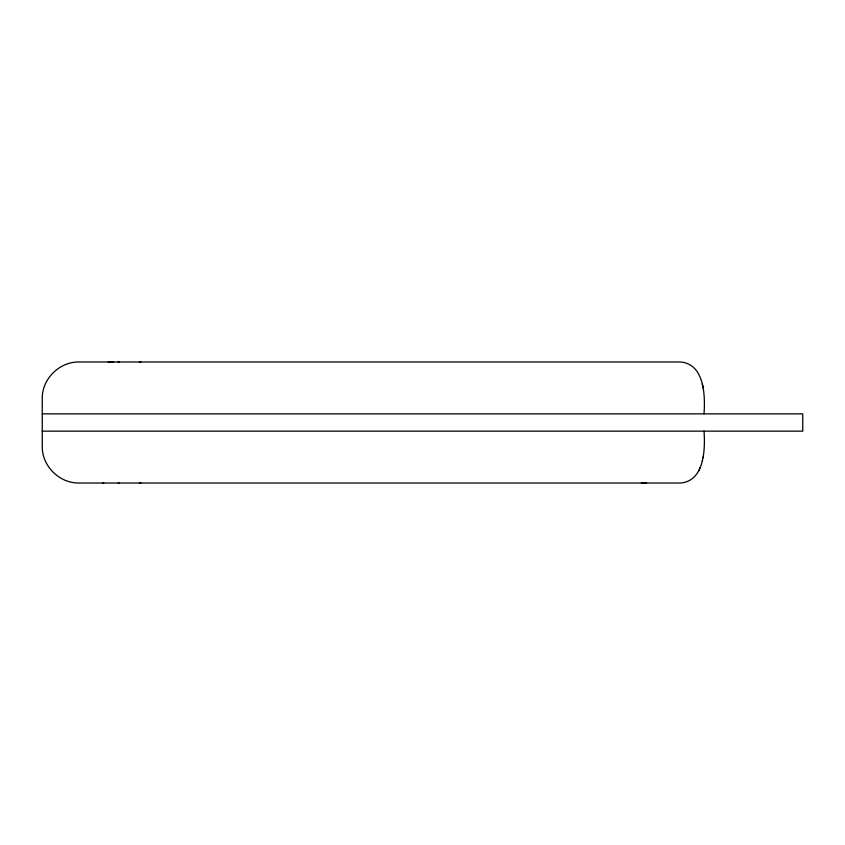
<?xml version="1.0" encoding="UTF-8"?>
<svg xmlns="http://www.w3.org/2000/svg" width="845" height="845" viewBox="0 0 845 845"><rect width="100%" height="100%" fill="white"/><g stroke="black" fill="none" stroke-linecap="round" stroke-linejoin="round"><path stroke-width="1.27" d="M704.033 413.849C705.3 395.967 704.593 363.963 680.489 361.977L79.134 361.977C59.467 361.554 41.838 379.035 42.25 398.724L42.25 446.276C41.838 465.965 59.467 483.446 79.134 483.023L680.489 483.023C704.593 481.027 705.279 449.117 704.033 431.151M702.332 461.074L702.501 460.24M703.029 457.599L703.156 456.955M698.657 470.992L699.237 469.757M699.903 468.299L700.42 467.2M139.393 483.023L140.893 482.896M113.695 361.977L108.16 362.009M42.25 413.849L802.75 413.849L802.75 431.151L42.25 431.151M641.334 482.928L646.499 483.023M118.194 482.96L119.05 483.023M118.078 361.977L119.515 362.093M139.393 361.977L140.893 362.104M110.674 362.114L109.311 361.977M102.646 482.865L103.755 483.023M703.156 388.045L702.332 383.926"/></g></svg>
